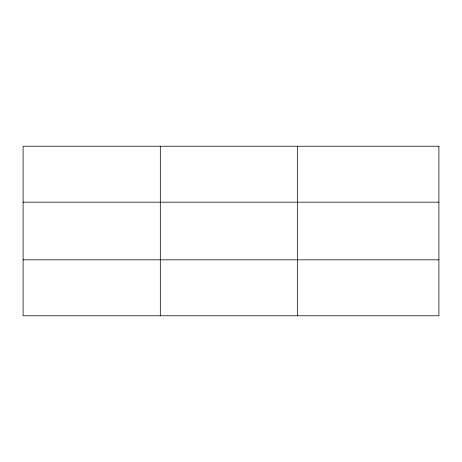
<?xml version="1.0" encoding="UTF-8"?>
<svg xmlns="http://www.w3.org/2000/svg" width="462" height="462" viewBox="0 0 462 462"><rect width="100%" height="100%" fill="white"/><g stroke="black" fill="none" stroke-linecap="round" stroke-linejoin="round"><path stroke-width="0.69" d="M160.314 315.771L160.314 146.229M297.528 315.771L297.528 146.229M23.1 202.177L438.9 202.177M23.1 259.823L438.9 259.823M438.9 146.229L438.9 315.771L23.1 315.771L23.1 146.229L438.9 146.229"/></g></svg>
